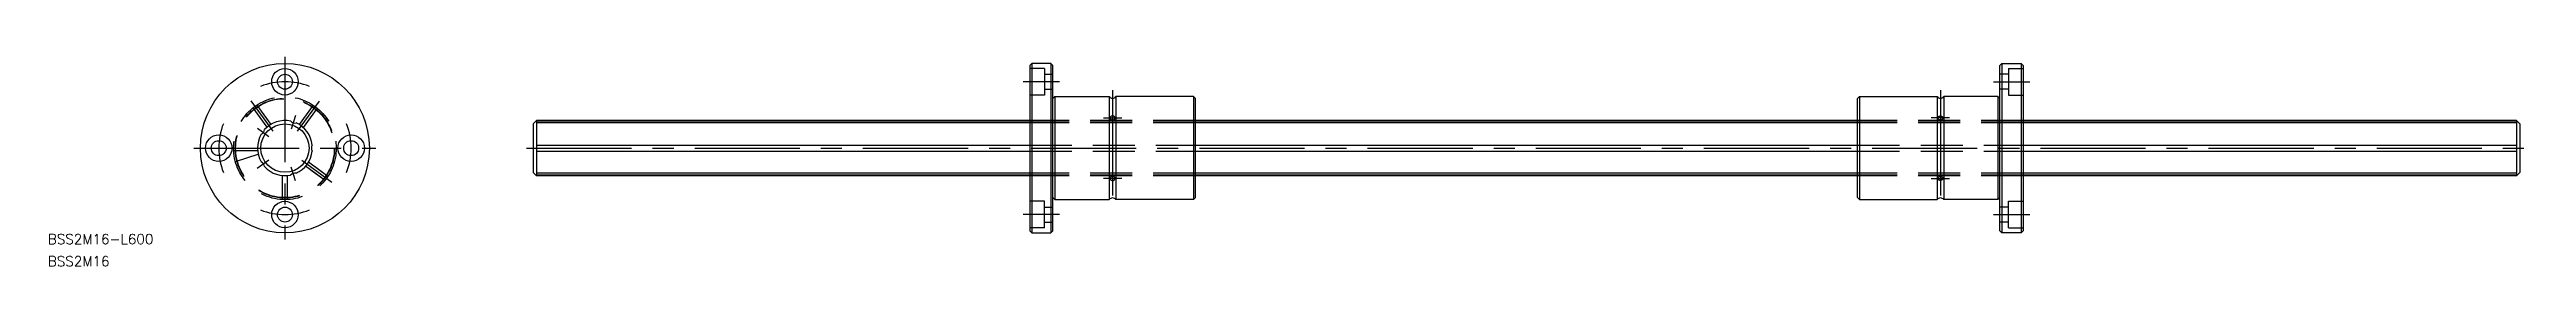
# Model space of a CAD drawing. Extents: x -71 to 677, y -36 to 28.
import ezdxf

# ---------------------------------------------------------------- set-up
doc = ezdxf.new("R2010")
doc.units = 0
doc.linetypes.add('CENTER', pattern=[50.8, 31.75, -6.35, 6.35, -6.35])
doc.linetypes.add('DASHED', pattern=[19.05, 12.7, -6.35])
doc.layers.get('0').update_dxf_attribs({"linetype": 'CONTINUOUS'})
doc.layers.add('CENTER', color=1, linetype='CENTER')
doc.styles.get("Standard").update_dxf_attribs({"font": 'txt.shx', "height": 3, "bigfont": 'bigfont.shx'})

msp = doc.modelspace()

# ---------------------------------------------------------------- linework, layer by layer
at = {"color": 7, "linetype": 'CONTINUOUS'}
for p, q in [((224.95, 24.9), (225.55, 25.5)), ((224.95, 24.9), (224.95, -24.9)), ((225.55, 25.5), (225.55, -25.5)), ((231.35, 25.5), (225.55, 25.5)), ((231.35, 25.5), (231.35, -25.5)), ((231.35, 25.5), (231.95, 24.9)), ((231.95, -24.9), (231.95, 24.9)), ((518.55, 25.5), (517.95, 24.9)), ((517.95, -24.9), (517.95, 24.9)), ((518.55, 25.5), (518.55, -25.5)), ((518.55, 25.5), (524.35, 25.5)), ((524.35, 25.5), (524.35, -25.5)), ((524.95, 24.9), (524.35, 25.5)), ((524.95, 24.9), (524.95, -24.9)), ((232.55, 15.5), (231.95, 14.9)), ((232.55, 15.5), (232.55, -15.5)), ((232.55, 15.5), (248.95, 15.5)), ((248.95, 15.5), (248.95, -15.5)), ((250.95, 15.5), (250.95, -15.5)), ((274.35, 15.5), (250.95, 15.5)), ((274.35, 15.5), (274.35, -15.5)), ((274.95, 14.9), (274.35, 15.5)), ((474.95, 14.9), (475.55, 15.5)), ((475.55, 15.5), (475.55, -15.5)), ((475.55, 15.5), (498.95, 15.5)), ((498.95, 15.5), (498.95, -15.5)), ((500.95, 15.5), (500.95, -15.5)), ((517.35, 15.5), (500.95, 15.5)), ((517.35, 15.5), (517.35, -15.5)), ((517.35, 15.5), (517.95, 14.9)), ((74.95, 7.3), (75.95, 8.3)), ((224.95, 8.3), (75.95, 8.3)), ((75.95, 8.3), (75.95, -8.3)), ((224.95, 8.12), (75.95, 8.12)), ((224.95, 7.59), (75.95, 7.59)), ((274.95, -14.9), (274.95, 14.9)), ((474.95, 8.3), (274.95, 8.3)), ((474.95, 8.12), (274.95, 8.12)), ((474.95, 7.59), (274.95, 7.59)), ((474.95, -14.9), (474.95, 14.9)), ((673.95, 8.3), (524.95, 8.3)), ((673.95, 8.12), (524.95, 8.12)), ((673.95, 7.59), (524.95, 7.59)), ((673.95, 8.3), (674.95, 7.3)), ((673.95, 8.3), (673.95, -8.3)), ((74.95, 7.3), (74.95, -7.3)), ((75.95, 0.87), (224.95, 0.87)), ((274.95, 0.87), (474.95, 0.87)), ((524.95, 0.87), (673.95, 0.87)), ((674.95, 7.3), (674.95, -7.3)), ((12.1, -9.72), (7.95, -6.7)), ((12.98, -8.51), (8.89, -5.53)), ((74.95, -7.3), (75.95, -8.3)), ((75.95, -0.87), (224.95, -0.87)), ((274.95, -0.87), (474.95, -0.87)), ((524.95, -0.87), (673.95, -0.87)), ((674.95, -7.3), (673.95, -8.3)), ((224.95, -7.58), (75.95, -7.58)), ((224.95, -8.11), (75.95, -8.11)), ((224.95, -8.3), (75.95, -8.3)), ((232.55, -15.5), (231.95, -14.9)), ((274.35, -15.5), (274.95, -14.9)), ((474.95, -7.58), (274.95, -7.58)), ((474.95, -8.11), (274.95, -8.11)), ((474.95, -8.3), (274.95, -8.3)), ((475.55, -15.5), (474.95, -14.9)), ((517.35, -15.5), (517.95, -14.9)), ((673.95, -7.58), (524.95, -7.58)), ((673.95, -8.11), (524.95, -8.11)), ((673.95, -8.3), (524.95, -8.3)), ((232.55, -15.5), (248.95, -15.5)), ((274.35, -15.5), (250.95, -15.5)), ((475.55, -15.5), (498.95, -15.5)), ((517.35, -15.5), (500.95, -15.5)), ((224.95, -24.9), (225.55, -25.5)), ((225.55, -25.5), (231.35, -25.5)), ((231.95, -24.9), (231.35, -25.5)), ((517.95, -24.9), (518.55, -25.5)), ((524.35, -25.5), (518.55, -25.5)), ((524.95, -24.9), (524.35, -25.5))]:
    msp.add_line(p, q, dxfattribs=at)
at = {"color": 3, "linetype": 'DASHED'}
for p, q in [((229.35, 24), (224.95, 24)), ((229.35, 24), (229.35, 16)), ((520.55, 24), (520.55, 16)), ((520.55, 24), (524.95, 24)), ((229.35, 16), (224.95, 16)), ((229.35, 22.25), (231.95, 22.25)), ((229.35, 17.75), (231.95, 17.75)), ((520.55, 22.25), (517.95, 22.25)), ((520.55, 17.75), (517.95, 17.75)), ((520.55, 16), (524.95, 16)), ((-9.68, 12.09), (-5.45, 6.27)), ((-8.46, 12.97), (-4.24, 7.15)), ((8.52, 12.96), (4.27, 7.12)), ((9.74, 12.08), (5.48, 6.23)), ((274.95, 8.3), (224.95, 8.3)), ((274.95, 8.12), (224.95, 8.12)), ((274.95, 7.59), (224.95, 7.59)), ((524.95, 8.3), (474.95, 8.3)), ((524.95, 8.12), (474.95, 8.12)), ((524.95, 7.59), (474.95, 7.59)), ((224.95, 0.87), (274.95, 0.87)), ((474.95, 0.87), (524.95, 0.87)), ((-15.46, -0.74), (-8.27, -0.75)), ((-14.94, -4.06), (-8.09, -1.84)), ((12.1, -9.72), (6.24, -5.46)), ((12.98, -8.51), (7.12, -4.25)), ((224.95, -0.87), (274.95, -0.87)), ((474.95, -0.87), (524.95, -0.87)), ((-0.74, -15.48), (-0.74, -8.26)), ((0.76, -15.48), (0.76, -8.26)), ((274.95, -7.58), (224.95, -7.58)), ((274.95, -8.11), (224.95, -8.11)), ((274.95, -8.3), (224.95, -8.3)), ((524.95, -7.58), (474.95, -7.58)), ((524.95, -8.11), (474.95, -8.11)), ((524.95, -8.3), (474.95, -8.3)), ((229.35, -16), (224.95, -16)), ((229.35, -24), (229.35, -16)), ((229.35, -17.75), (231.95, -17.75)), ((229.35, -22.25), (231.95, -22.25)), ((520.55, -17.75), (517.95, -17.75)), ((520.55, -22.25), (517.95, -22.25)), ((520.55, -24), (520.55, -16)), ((520.55, -16), (524.95, -16)), ((229.35, -24), (224.95, -24)), ((520.55, -24), (524.95, -24))]:
    msp.add_line(p, q, dxfattribs=at)
at = {"color": 7, "linetype": 'CONTINUOUS'}
for points in [[(249.2, 9.09, 0), (249.2, 9.06, 0), (249.2, 9.03, 0), (249.21, 9, 0), (249.21, 8.97, 0), (249.22, 8.94, 0), (249.23, 8.91, 0), (249.24, 8.88, 0), (249.25, 8.85, 0), (249.27, 8.83, 0), (249.29, 8.8, 0), (249.3, 8.77, 0), (249.32, 8.75, 0), (249.34, 8.73, 0), (249.37, 8.7, 0), (249.39, 8.68, 0), (249.42, 8.66, 0), (249.44, 8.64, 0), (249.47, 8.62, 0), (249.5, 8.6, 0), (249.53, 8.58, 0), (249.56, 8.57, 0), (249.59, 8.55, 0), (249.63, 8.54, 0), (249.66, 8.53, 0), (249.69, 8.52, 0), (249.73, 8.51, 0), (249.76, 8.5, 0), (249.8, 8.49, 0), (249.84, 8.49, 0), (249.87, 8.48, 0), (249.91, 8.48, 0), (249.95, 8.48, 0), (249.98, 8.48, 0), (250.02, 8.48, 0), (250.06, 8.49, 0), (250.09, 8.49, 0), (250.13, 8.5, 0), (250.16, 8.51, 0), (250.2, 8.52, 0), (250.23, 8.53, 0), (250.27, 8.54, 0), (250.3, 8.55, 0), (250.33, 8.57, 0), (250.36, 8.58, 0), (250.39, 8.6, 0), (250.42, 8.62, 0), (250.45, 8.64, 0), (250.48, 8.66, 0), (250.5, 8.68, 0), (250.53, 8.7, 0), (250.55, 8.73, 0), (250.57, 8.75, 0), (250.59, 8.77, 0), (250.61, 8.8, 0), (250.62, 8.83, 0), (250.64, 8.85, 0), (250.65, 8.88, 0), (250.66, 8.91, 0), (250.68, 8.94, 0), (250.68, 8.97, 0), (250.69, 9, 0), (250.69, 9.03, 0), (250.7, 9.06, 0), (250.7, 9.09, 0), (250.7, 9.12, 0), (250.69, 9.15, 0), (250.69, 9.17, 0), (250.68, 9.2, 0), (250.68, 9.23, 0), (250.66, 9.26, 0), (250.65, 9.29, 0), (250.64, 9.32, 0), (250.62, 9.34, 0), (250.61, 9.37, 0), (250.59, 9.4, 0), (250.57, 9.42, 0), (250.55, 9.45, 0), (250.53, 9.47, 0), (250.5, 9.49, 0), (250.48, 9.51, 0), (250.45, 9.53, 0), (250.42, 9.55, 0), (250.39, 9.57, 0), (250.36, 9.59, 0), (250.33, 9.61, 0), (250.3, 9.62, 0), (250.27, 9.63, 0), (250.23, 9.65, 0), (250.2, 9.66, 0), (250.16, 9.67, 0), (250.13, 9.67, 0), (250.09, 9.68, 0), (250.06, 9.68, 0), (250.02, 9.69, 0), (249.98, 9.69, 0), (249.95, 9.69, 0), (249.91, 9.69, 0), (249.87, 9.69, 0), (249.84, 9.68, 0), (249.8, 9.68, 0), (249.76, 9.67, 0), (249.73, 9.67, 0), (249.69, 9.66, 0), (249.66, 9.65, 0), (249.63, 9.63, 0), (249.59, 9.62, 0), (249.56, 9.61, 0), (249.53, 9.59, 0), (249.5, 9.57, 0), (249.47, 9.55, 0), (249.44, 9.53, 0), (249.42, 9.51, 0), (249.39, 9.49, 0), (249.37, 9.47, 0), (249.34, 9.45, 0), (249.32, 9.42, 0), (249.3, 9.4, 0), (249.29, 9.37, 0), (249.27, 9.34, 0), (249.25, 9.32, 0), (249.24, 9.29, 0), (249.23, 9.26, 0), (249.22, 9.23, 0), (249.21, 9.2, 0), (249.21, 9.17, 0), (249.2, 9.15, 0), (249.2, 9.12, 0), (249.2, 9.09, 0)], [(500.7, 9.09, 0), (500.7, 9.06, 0), (500.69, 9.03, 0), (500.69, 9, 0), (500.68, 8.97, 0), (500.68, 8.94, 0), (500.67, 8.91, 0), (500.65, 8.88, 0), (500.64, 8.85, 0), (500.62, 8.83, 0), (500.61, 8.8, 0), (500.59, 8.77, 0), (500.57, 8.75, 0), (500.55, 8.73, 0), (500.53, 8.7, 0), (500.5, 8.68, 0), (500.48, 8.66, 0), (500.45, 8.64, 0), (500.42, 8.62, 0), (500.39, 8.6, 0), (500.36, 8.58, 0), (500.33, 8.57, 0), (500.3, 8.55, 0), (500.27, 8.54, 0), (500.23, 8.53, 0), (500.2, 8.52, 0), (500.17, 8.51, 0), (500.13, 8.5, 0), (500.09, 8.49, 0), (500.06, 8.49, 0), (500.02, 8.48, 0), (499.98, 8.48, 0), (499.95, 8.48, 0), (499.91, 8.48, 0), (499.87, 8.48, 0), (499.84, 8.49, 0), (499.8, 8.49, 0), (499.76, 8.5, 0), (499.73, 8.51, 0), (499.69, 8.52, 0), (499.66, 8.53, 0), (499.63, 8.54, 0), (499.59, 8.55, 0), (499.56, 8.57, 0), (499.53, 8.58, 0), (499.5, 8.6, 0), (499.47, 8.62, 0), (499.44, 8.64, 0), (499.42, 8.66, 0), (499.39, 8.68, 0), (499.37, 8.7, 0), (499.35, 8.73, 0), (499.32, 8.75, 0), (499.3, 8.77, 0), (499.29, 8.8, 0), (499.27, 8.83, 0), (499.25, 8.85, 0), (499.24, 8.88, 0), (499.23, 8.91, 0), (499.22, 8.94, 0), (499.21, 8.97, 0), (499.2, 9, 0), (499.2, 9.03, 0), (499.2, 9.06, 0), (499.2, 9.09, 0), (499.2, 9.12, 0), (499.2, 9.15, 0), (499.2, 9.17, 0), (499.21, 9.2, 0), (499.22, 9.23, 0), (499.23, 9.26, 0), (499.24, 9.29, 0), (499.25, 9.32, 0), (499.27, 9.34, 0), (499.29, 9.37, 0), (499.3, 9.4, 0), (499.32, 9.42, 0), (499.35, 9.45, 0), (499.37, 9.47, 0), (499.39, 9.49, 0), (499.42, 9.51, 0), (499.44, 9.53, 0), (499.47, 9.55, 0), (499.5, 9.57, 0), (499.53, 9.59, 0), (499.56, 9.61, 0), (499.59, 9.62, 0), (499.63, 9.63, 0), (499.66, 9.65, 0), (499.69, 9.66, 0), (499.73, 9.67, 0), (499.76, 9.67, 0), (499.8, 9.68, 0), (499.84, 9.68, 0), (499.87, 9.69, 0), (499.91, 9.69, 0), (499.95, 9.69, 0), (499.98, 9.69, 0), (500.02, 9.69, 0), (500.06, 9.68, 0), (500.09, 9.68, 0), (500.13, 9.67, 0), (500.17, 9.67, 0), (500.2, 9.66, 0), (500.23, 9.65, 0), (500.27, 9.63, 0), (500.3, 9.62, 0), (500.33, 9.61, 0), (500.36, 9.59, 0), (500.39, 9.57, 0), (500.42, 9.55, 0), (500.45, 9.53, 0), (500.48, 9.51, 0), (500.5, 9.49, 0), (500.53, 9.47, 0), (500.55, 9.45, 0), (500.57, 9.42, 0), (500.59, 9.4, 0), (500.61, 9.37, 0), (500.62, 9.34, 0), (500.64, 9.32, 0), (500.65, 9.29, 0), (500.67, 9.26, 0), (500.68, 9.23, 0), (500.68, 9.2, 0), (500.69, 9.17, 0), (500.69, 9.15, 0), (500.7, 9.12, 0), (500.7, 9.09, 0)], [(249.2, -9.12, 0), (249.2, -9.15, 0), (249.2, -9.18, 0), (249.21, -9.2, 0), (249.21, -9.23, 0), (249.22, -9.26, 0), (249.23, -9.29, 0), (249.24, -9.32, 0), (249.25, -9.35, 0), (249.27, -9.38, 0), (249.29, -9.4, 0), (249.3, -9.43, 0), (249.32, -9.45, 0), (249.34, -9.48, 0), (249.37, -9.5, 0), (249.39, -9.52, 0), (249.42, -9.54, 0), (249.44, -9.57, 0), (249.47, -9.58, 0), (249.5, -9.6, 0), (249.53, -9.62, 0), (249.56, -9.64, 0), (249.59, -9.65, 0), (249.63, -9.66, 0), (249.66, -9.68, 0), (249.69, -9.69, 0), (249.73, -9.7, 0), (249.76, -9.7, 0), (249.8, -9.71, 0), (249.84, -9.72, 0), (249.87, -9.72, 0), (249.91, -9.72, 0), (249.95, -9.72, 0), (249.98, -9.72, 0), (250.02, -9.72, 0), (250.06, -9.72, 0), (250.09, -9.71, 0), (250.13, -9.7, 0), (250.16, -9.7, 0), (250.2, -9.69, 0), (250.23, -9.68, 0), (250.27, -9.66, 0), (250.3, -9.65, 0), (250.33, -9.64, 0), (250.36, -9.62, 0), (250.39, -9.6, 0), (250.42, -9.58, 0), (250.45, -9.57, 0), (250.48, -9.54, 0), (250.5, -9.52, 0), (250.53, -9.5, 0), (250.55, -9.48, 0), (250.57, -9.45, 0), (250.59, -9.43, 0), (250.61, -9.4, 0), (250.62, -9.38, 0), (250.64, -9.35, 0), (250.65, -9.32, 0), (250.66, -9.29, 0), (250.68, -9.26, 0), (250.68, -9.23, 0), (250.69, -9.2, 0), (250.69, -9.18, 0), (250.7, -9.15, 0), (250.7, -9.12, 0), (250.7, -9.09, 0), (250.69, -9.06, 0), (250.69, -9.03, 0), (250.68, -9, 0), (250.68, -8.97, 0), (250.66, -8.94, 0), (250.65, -8.91, 0), (250.64, -8.88, 0), (250.62, -8.86, 0), (250.61, -8.83, 0), (250.59, -8.8, 0), (250.57, -8.78, 0), (250.55, -8.75, 0), (250.53, -8.73, 0), (250.5, -8.71, 0), (250.48, -8.69, 0), (250.45, -8.67, 0), (250.42, -8.65, 0), (250.39, -8.63, 0), (250.36, -8.61, 0), (250.33, -8.6, 0), (250.3, -8.58, 0), (250.27, -8.57, 0), (250.23, -8.56, 0), (250.2, -8.54, 0), (250.16, -8.54, 0), (250.13, -8.53, 0), (250.09, -8.52, 0), (250.06, -8.52, 0), (250.02, -8.51, 0), (249.98, -8.51, 0), (249.95, -8.51, 0), (249.91, -8.51, 0), (249.87, -8.51, 0), (249.84, -8.52, 0), (249.8, -8.52, 0), (249.76, -8.53, 0), (249.73, -8.54, 0), (249.69, -8.54, 0), (249.66, -8.56, 0), (249.63, -8.57, 0), (249.59, -8.58, 0), (249.56, -8.6, 0), (249.53, -8.61, 0), (249.5, -8.63, 0), (249.47, -8.65, 0), (249.44, -8.67, 0), (249.42, -8.69, 0), (249.39, -8.71, 0), (249.37, -8.73, 0), (249.34, -8.75, 0), (249.32, -8.78, 0), (249.3, -8.8, 0), (249.29, -8.83, 0), (249.27, -8.86, 0), (249.25, -8.88, 0), (249.24, -8.91, 0), (249.23, -8.94, 0), (249.22, -8.97, 0), (249.21, -9, 0), (249.21, -9.03, 0), (249.2, -9.06, 0), (249.2, -9.09, 0), (249.2, -9.12, 0)], [(500.7, -9.12, 0), (500.7, -9.15, 0), (500.69, -9.18, 0), (500.69, -9.2, 0), (500.68, -9.23, 0), (500.68, -9.26, 0), (500.67, -9.29, 0), (500.65, -9.32, 0), (500.64, -9.35, 0), (500.62, -9.38, 0), (500.61, -9.4, 0), (500.59, -9.43, 0), (500.57, -9.45, 0), (500.55, -9.48, 0), (500.53, -9.5, 0), (500.5, -9.52, 0), (500.48, -9.54, 0), (500.45, -9.57, 0), (500.42, -9.58, 0), (500.39, -9.6, 0), (500.36, -9.62, 0), (500.33, -9.64, 0), (500.3, -9.65, 0), (500.27, -9.66, 0), (500.23, -9.68, 0), (500.2, -9.69, 0), (500.17, -9.7, 0), (500.13, -9.7, 0), (500.09, -9.71, 0), (500.06, -9.72, 0), (500.02, -9.72, 0), (499.98, -9.72, 0), (499.95, -9.72, 0), (499.91, -9.72, 0), (499.87, -9.72, 0), (499.84, -9.72, 0), (499.8, -9.71, 0), (499.76, -9.7, 0), (499.73, -9.7, 0), (499.69, -9.69, 0), (499.66, -9.68, 0), (499.63, -9.66, 0), (499.59, -9.65, 0), (499.56, -9.64, 0), (499.53, -9.62, 0), (499.5, -9.6, 0), (499.47, -9.58, 0), (499.44, -9.57, 0), (499.42, -9.54, 0), (499.39, -9.52, 0), (499.37, -9.5, 0), (499.35, -9.48, 0), (499.32, -9.45, 0), (499.3, -9.43, 0), (499.29, -9.4, 0), (499.27, -9.38, 0), (499.25, -9.35, 0), (499.24, -9.32, 0), (499.23, -9.29, 0), (499.22, -9.26, 0), (499.21, -9.23, 0), (499.2, -9.2, 0), (499.2, -9.18, 0), (499.2, -9.15, 0), (499.2, -9.12, 0), (499.2, -9.09, 0), (499.2, -9.06, 0), (499.2, -9.03, 0), (499.21, -9, 0), (499.22, -8.97, 0), (499.23, -8.94, 0), (499.24, -8.91, 0), (499.25, -8.88, 0), (499.27, -8.86, 0), (499.29, -8.83, 0), (499.3, -8.8, 0), (499.32, -8.78, 0), (499.35, -8.75, 0), (499.37, -8.73, 0), (499.39, -8.71, 0), (499.42, -8.69, 0), (499.44, -8.67, 0), (499.47, -8.65, 0), (499.5, -8.63, 0), (499.53, -8.61, 0), (499.56, -8.6, 0), (499.59, -8.58, 0), (499.63, -8.57, 0), (499.66, -8.56, 0), (499.69, -8.54, 0), (499.73, -8.54, 0), (499.76, -8.53, 0), (499.8, -8.52, 0), (499.84, -8.52, 0), (499.87, -8.51, 0), (499.91, -8.51, 0), (499.95, -8.51, 0), (499.98, -8.51, 0), (500.02, -8.51, 0), (500.06, -8.52, 0), (500.09, -8.52, 0), (500.13, -8.53, 0), (500.17, -8.54, 0), (500.2, -8.54, 0), (500.23, -8.56, 0), (500.27, -8.57, 0), (500.3, -8.58, 0), (500.33, -8.6, 0), (500.36, -8.61, 0), (500.39, -8.63, 0), (500.42, -8.65, 0), (500.45, -8.67, 0), (500.48, -8.69, 0), (500.5, -8.71, 0), (500.53, -8.73, 0), (500.55, -8.75, 0), (500.57, -8.78, 0), (500.59, -8.8, 0), (500.61, -8.83, 0), (500.62, -8.86, 0), (500.64, -8.88, 0), (500.65, -8.91, 0), (500.67, -8.94, 0), (500.68, -8.97, 0), (500.68, -9, 0), (500.69, -9.03, 0), (500.69, -9.06, 0), (500.7, -9.09, 0), (500.7, -9.12, 0)]]:
    msp.add_polyline3d(points, dxfattribs=at)
for centre, radius in [((0, 0), 25.5), ((0, 20), 4), ((0, 20), 2.25), ((-20, 0), 4), ((-20, 0), 2.25), ((0, 0.01), 7.29), ((20, 0), 4), ((20, 0), 2.25), ((0, -20), 4), ((0, -20), 2.25)]:
    msp.add_circle(centre, radius, dxfattribs=at)
at = {"color": 3, "linetype": 'DASHED'}
for radius in [15.5, 15, 14.9]:
    msp.add_circle((0, 0), radius, dxfattribs=at)
at = {"color": 7, "linetype": 'CONTINUOUS'}
for centre, radius, start, end in [((249.95, 16.25), 1.25, 216.8699, 323.1301), ((499.95, 16.25), 1.25, 216.8699, 323.1301), ((0, 0.01), 8.3, 77.94515, 137.96574), ((2.97, 9.14), 1.6, 219.18229, 284.7286), ((0, 0.01), 8.3, 5.94515, 65.96574), ((0, 0.01), 8.3, 149.94515, 209.96574), ((-7.76, 5.66), 1.6, 291.18229, 356.7286), ((9.6, 0), 1.6, 147.18229, 212.7286), ((-7.75, -5.64), 1.6, 3.18229, 68.7286), ((0, 0.01), 8.3, 221.94515, 281.96574), ((0, 0.01), 8.3, 293.94515, 353.96574), ((2.96, -9.12), 1.6, 75.18229, 140.7286), ((249.95, -16.25), 1.25, 36.8699, 143.1301), ((499.95, -16.25), 1.25, 36.8699, 143.1301)]:
    msp.add_arc(centre, radius, start, end, dxfattribs=at)
at = {"layer": 'CENTER', "color": 1, "linetype": 'CENTER'}
for p, q in [((0, 27.5), (0, -27.5)), ((233.95, 20), (222.95, 20)), ((249.95, 17.5), (249.95, -17.5)), ((499.95, 17.5), (499.95, -17.5)), ((515.95, 20), (526.95, 20)), ((-10.29, 14.21), (-3.69, 5.11)), ((3.19, 9.8), (1.86, 5.71)), ((10.31, 14.14), (3.72, 5.09)), ((247.2, 9.09), (252.7, 9.09)), ((502.7, 9.09), (497.2, 9.09)), ((-27.5, 0), (27.5, 0)), ((-8.33, 6.06), (-4.85, 3.54)), ((72.95, 0), (676.95, 0)), ((-8.34, -6.04), (-4.85, -3.51)), ((3.18, -9.8), (1.85, -5.7)), ((14.15, -10.3), (5.09, -3.7)), ((252.7, -9.12), (247.2, -9.12)), ((497.2, -9.12), (502.7, -9.12)), ((233.95, -20), (222.95, -20)), ((515.95, -20), (526.95, -20))]:
    msp.add_line(p, q, dxfattribs=at)
for start, end in [(68.38615, 111.61385), (158.38615, 201.61385), (338.38615, 21.61385), (248.38615, 291.61385)]:
    msp.add_arc((0, 0), 20, start, end, dxfattribs=at)

# ---------------------------------------------------------------- texts
at = {"color": 7, "linetype": 'CONTINUOUS'}
for s, p in [('BSS2M16-L600', (-71.61, -28.89)), ('BSS2M16', (-71.61, -35.54))]:
    msp.add_text(s, height=3, dxfattribs=at).set_placement(p)

doc.saveas('drawing.dxf')
